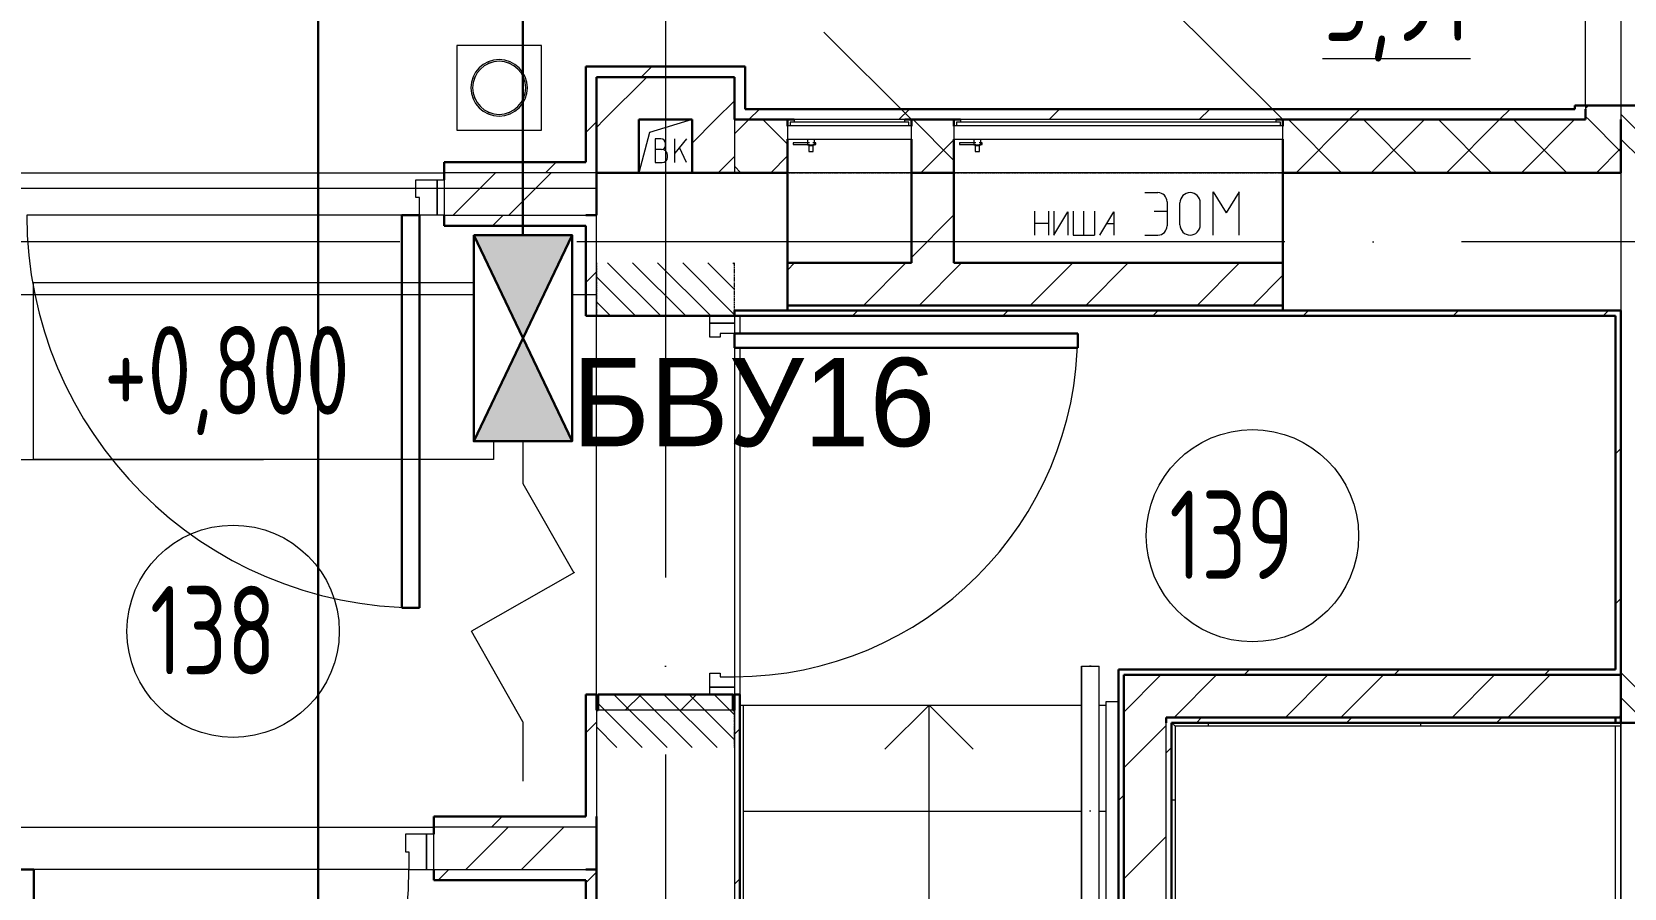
# Model space of a CAD drawing. Header units: millimetres. Extents: x -396912 to 182286, y -43638 to 41610.
# Drawn here: x -3646 to 853, y 20245 to 22666 of the extents above; entities that cross this region are included whole.
import ezdxf

# ---------------------------------------------------------------- set-up
doc = ezdxf.new("R2010")
doc.units = ezdxf.units.MM
doc.set_wipeout_variables(frame=1)
for name, pattern in [('ADSK_Линия сетки', [25, 20, -2.5, 0, -2.5]), ('ADSK_Сверху', [450, 300, -150]), ('ADSK_Штриховая_ш2 п1_5', [4.5, 3, -1.5])]:
    doc.linetypes.add(name, pattern=pattern)
for name, color, linetype, lineweight in [('Аннотация', 7, 'Continuous', 18), ('Двери', 252, 'Continuous', 9), ('Лестницы', 252, 'Continuous', 9), ('Линии', 7, 'Continuous', 9), ('лс', 5, 'Continuous', 30), ('Марки помещений', 252, 'Continuous', 20), ('Оборудование', 8, 'Continuous', 18), ('Ограждение', 252, 'Continuous', 9), ('ОЗДС оборудование', 5, 'Continuous', 30), ('Оси', 252, 'Continuous', 9), ('Отметки', 7, 'Continuous', 9), ('Перекрытие', 252, 'Continuous', 18), ('Сантехника', 252, 'Continuous', 9), ('Стены внутренние', 7, 'Continuous', 18), ('Стены наружные', 7, 'Continuous', 18), ('Стены штриховка', 7, 'Continuous', 9), ('Стрелки вверх', 7, 'Continuous', 18)]:
    doc.layers.add(name, color=color, linetype=linetype, lineweight=lineweight)
doc.styles.add('GOST Common_3', font='', dxfattribs={"height": 3.5})
doc.styles.add('Mipgost_5', font='', dxfattribs={"height": 250})
doc.styles.get('GOST Common_3').set_extended_font_data('GOST 2.304 type A')
doc.styles.get('Mipgost_5').set_extended_font_data('Mipgost')
pattern_1 = [(0, (-32121.8, 94), (0, 600), []), (90, (-32121.8, 94), (-600, 4e-14), [])]

# ---------------------------------------------------------------- blocks, each defined once
blk = doc.blocks.new('1 этаж')
at = {"layer": 'Двери', "lineweight": 18, "true_color": 0x636466}
h = blk.add_hatch(dxfattribs=at)
h.set_pattern_fill('FP_2', color=251, angle=-90, style=0, pattern_type=2)
h.set_pattern_definition([(315, (-4582.8, 22274.27), (35.3553, 35.3553), [])])
h.paths.add_polyline_path([(-4857.8, 21389.3), (-4307.8, 21389.3), (-4307.8, 21539.3), (-4857.8, 21539.3)])
h.paths.add_polyline_path([(-4857.8, 22759.3), (-4307.8, 22759.3), (-4307.8, 22909.3), (-4857.8, 22909.3)])
h = blk.add_hatch(dxfattribs=at)
h.set_pattern_fill('FP_2', color=251, angle=-90, style=0, pattern_type=2)
h.set_pattern_definition([(315, (-7557.8, 20409.27), (35.3553, 35.3553), [])])
h.paths.add_polyline_path([(-7752.8, 19724.3), (-7362.8, 19724.3), (-7362.8, 19874.3), (-7752.8, 19874.3)])
h.paths.add_polyline_path([(-7362.8, 20944.3), (-7362.8, 21094.3), (-7752.8, 21094.3), (-7752.8, 20944.3)])
h = blk.add_hatch(dxfattribs=at)
h.set_pattern_fill('FP_2', color=251, angle=-90, style=0, pattern_type=2)
h.set_pattern_definition([(315, (-4582.8, 19069.27), (35.3553, 35.3553), [])])
h.paths.add_polyline_path([(-4857.8, 17944.3), (-4307.8, 17944.3), (-4307.8, 18094.3), (-4857.8, 18094.3)])
h.paths.add_polyline_path([(-4342.6, 19794.3), (-4307.8, 19794.3), (-4307.8, 19944.3), (-4857.8, 19944.3), (-4857.8, 19794.3)])
at = {"layer": 'Ограждение', "true_color": 0x636466}
h = blk.add_hatch(dxfattribs=at)
h.set_pattern_fill('FP_25', color=251, style=0, pattern_type=2)
h.set_pattern_definition(pattern_1)
h.paths.add_polyline_path([(-4872.8, 19784.3), (-4857.8, 19784.3), (-4857.8, 19794.3), (-6127.8, 19794.3), (-6117.8, 19784.3), (-5060.1, 19784.3)])
h = blk.add_hatch(dxfattribs=at)
h.set_pattern_fill('FP_25', color=251, style=0, pattern_type=2)
h.set_pattern_definition(pattern_1)
h.paths.add_polyline_path([(-6127.8, 16654.3), (-6117.8, 16654.3), (-6117.8, 19784.3), (-6127.8, 19794.3), (-6127.8, 16724.3)])
at = {"color": 251, "lineweight": 18, "true_color": 0x636466}
for p, q in [((-7482.8, 21499.3), (-7603.2, 21462.6)), ((-7603.2, 21462.6), (-7632.8, 21349.3)), ((-7570.6, 21444.7), (-7587.2, 21444.7)), ((-7587.2, 21444.7), (-7587.2, 21378)), ((-7557.6, 21426.2), (-7557.6, 21431.7)), ((-7498.4, 21444.7), (-7531.7, 21405)), ((-7531.7, 21378), (-7531.7, 21444.7)), ((-7498.4, 21378), (-7518.3, 21420.9)), ((-7568.7, 21415.1), (-7587.2, 21415.1)), ((-7587.2, 21378), (-7566.9, 21378)), ((-7552.1, 21392.8), (-7552.1, 21398.4))]:
    blk.add_line(p, q, dxfattribs=at)
for centre, radius, start, end in [((-7570.6, 21431.7), 13, 0, 90), ((-7568.7, 21426.2), 11.1, 270, 0), ((-7568.7, 21398.4), 16.7, 0, 90), ((-7566.9, 21392.8), 14.8, 270, 0)]:
    blk.add_arc(centre, radius, start, end, dxfattribs=at)
at = {"layer": 'Аннотация', "color": 251, "lineweight": 20, "true_color": 0x636466}
for p, q in [((-9343.7, 20538.8), (-9343.7, 21038.8)), ((-9343.7, 21038.8), (-8043.7, 21038.8)), ((-8043.7, 21038.8), (-8043.7, 20538.8)), ((-8043.7, 20538.8), (-9343.7, 20538.8))]:
    blk.add_line(p, q, dxfattribs=at)
at = {"layer": 'Двери', "color": 251, "linetype": 'ADSK_Штриховая_ш2 п1_5', "true_color": 0x636466}
for p, q in [((-4307.8, 21539.3), (-4857.8, 21539.3)), ((-4857.8, 21539.3), (-4857.8, 21389.3)), ((-7212.8, 21349.3), (-5812.8, 21349.3)), ((-7752.8, 21094.3), (-7752.8, 20944.3)), ((-7362.8, 20944.3), (-7362.8, 21094.3)), ((-7752.8, 20944.3), (-7362.8, 20944.3)), ((-7212.8, 20959.3), (-5812.8, 20959.3)), ((-4857.8, 19944.3), (-4857.8, 19794.3)), ((-7362.8, 19874.3), (-7752.8, 19874.3)), ((-7752.8, 19874.3), (-7752.8, 19724.3)), ((-7362.8, 19724.3), (-7362.8, 19874.3)), ((-4857.8, 19794.3), (-4307.8, 19794.3))]:
    blk.add_line(p, q, dxfattribs=at)
at = {"layer": 'Двери', "color": 251, "true_color": 0x636466}
for p, q in [((-8262.8, 21329.3), (-8202.8, 21329.3)), ((-8262.8, 21279.3), (-8262.8, 21329.3)), ((-8202.8, 21329.3), (-8202.8, 21229.3)), ((-8202.8, 21229.3), (-8202.8, 21329.3)), ((-8202.8, 21329.3), (-8182.8, 21329.3)), ((-8182.8, 21329.3), (-8182.8, 21229.3)), ((-8252.8, 21279.3), (-8262.8, 21279.3)), ((-8252.8, 21229.3), (-8252.8, 21279.3)), ((-8202.8, 21229.3), (-8252.8, 21229.3)), ((-8182.8, 21229.3), (-8202.8, 21229.3)), ((-7432.8, 20944.3), (-7362.8, 20944.3)), ((-7432.8, 20924.3), (-7432.8, 20944.3)), ((-7432.8, 20884.3), (-7432.8, 20924.3)), ((-7432.8, 20924.3), (-7362.8, 20924.3)), ((-7362.8, 20924.3), (-7432.8, 20924.3)), ((-7362.8, 20944.3), (-7362.8, 20924.3)), ((-7362.8, 20924.3), (-7362.8, 20894.3)), ((-7402.8, 20884.3), (-7432.8, 20884.3)), ((-7402.8, 20894.3), (-7402.8, 20884.3)), ((-7362.8, 20894.3), (-7402.8, 20894.3)), ((-7432.8, 19934.3), (-7402.8, 19934.3)), ((-7432.8, 19894.3), (-7432.8, 19934.3)), ((-7402.8, 19934.3), (-7402.8, 19924.3)), ((-7362.8, 19894.3), (-7432.8, 19894.3)), ((-7432.8, 19874.3), (-7432.8, 19894.3)), ((-7432.8, 19894.3), (-7362.8, 19894.3)), ((-7402.8, 19924.3), (-7362.8, 19924.3)), ((-7362.8, 19924.3), (-7362.8, 19894.3)), ((-7362.8, 19894.3), (-7362.8, 19874.3)), ((-7362.8, 19874.3), (-7432.8, 19874.3)), ((-8232.8, 19479.3), (-8292.8, 19479.3)), ((-8292.8, 19479.3), (-8292.8, 19429.3)), ((-8232.8, 19379.3), (-8232.8, 19479.3)), ((-8232.8, 19479.3), (-8232.8, 19379.3)), ((-8212.8, 19479.3), (-8232.8, 19479.3)), ((-8212.8, 19379.3), (-8212.8, 19479.3)), ((-8292.8, 19429.3), (-8282.8, 19429.3)), ((-8282.8, 19429.3), (-8282.8, 19379.3)), ((-8282.8, 19379.3), (-8232.8, 19379.3)), ((-8232.8, 19379.3), (-8212.8, 19379.3))]:
    blk.add_line(p, q, dxfattribs=at)
at = {"layer": 'Двери', "color": 251, "lineweight": 30, "true_color": 0x636466}
for p, q in [((-8302.8, 20119.3), (-8302.8, 21229.3)), ((-8302.8, 21229.3), (-8252.8, 21229.3)), ((-8252.8, 21229.3), (-8252.8, 20119.3)), ((-7362.8, 20894.3), (-6392.8, 20894.3)), ((-7362.8, 20854.3), (-7362.8, 20894.3)), ((-6392.8, 20894.3), (-6392.8, 20854.3)), ((-6392.8, 20854.3), (-7362.8, 20854.3)), ((-8252.8, 20119.3), (-8302.8, 20119.3)), ((-9342.8, 19379.3), (-9392.8, 19379.3)), ((-9342.8, 18269.3), (-9342.8, 19379.3))]:
    blk.add_line(p, q, dxfattribs=at)
at = {"layer": 'Двери', "color": 251, "true_color": 0x636466}
for centre, radius, start, end in [((-8252.8, 21229.3), 1110, 180, 270), ((-7362.8, 20894.3), 970, 270, 0), ((-9392.8, 19379.3), 1110, 270, 0)]:
    blk.add_arc(centre, radius, start, end, dxfattribs=at)
at = {"layer": 'Лестницы', "color": 251, "true_color": 0x636466}
for p, q in [((-7337.8, 19544.3), (-6382.4, 19544.3)), ((-7337.8, 19544.3), (-6382.4, 19544.3)), ((-6332.4, 19544.3), (-6312.4, 19544.3)), ((-6332.4, 19544.3), (-6312.4, 19544.3))]:
    blk.add_line(p, q, dxfattribs=at)
at = {"layer": 'Линии', "color": 251, "linetype": 'ADSK_Сверху', "ltscale": 100, "true_color": 0x636466}
for p, q in [((-7752.8, 21304.3), (-28217.8, 21304.3)), ((-7752.8, 21004.3), (-28217.8, 21004.3))]:
    blk.add_line(p, q, dxfattribs=at)
at = {"layer": 'Линии', "color": 251, "lineweight": 18, "ltscale": 100, "true_color": 0x636466}
for p, q in [((-6203, 21293), (-6166.5, 21293)), ((-6010, 21295.6), (-5973.5, 21235.6)), ((-6010, 21173), (-6010, 21295.6)), ((-5936.9, 21295.6), (-5973.5, 21235.6)), ((-5936.9, 21173), (-5936.9, 21295.6)), ((-6515.4, 21240.9), (-6515.4, 21173)), ((-6475.4, 21240.9), (-6475.4, 21173)), ((-6460.4, 21240.9), (-6460.4, 21173)), ((-6460.4, 21173), (-6420.4, 21238.7)), ((-6420.4, 21238.7), (-6420.4, 21173)), ((-6405.4, 21240.9), (-6405.4, 21173)), ((-6375.4, 21173), (-6375.4, 21240.9)), ((-6345.4, 21240.9), (-6345.4, 21173)), ((-6330.4, 21173), (-6290.4, 21238.7)), ((-6290.4, 21238.7), (-6290.4, 21173)), ((-6176.9, 21240.9), (-6140.4, 21240.9)), ((-6140.4, 21266.9), (-6140.4, 21199.1)), ((-6103.9, 21201.7), (-6103.9, 21264.3)), ((-6046.5, 21201.7), (-6046.5, 21264.3)), ((-6515.4, 21206.9), (-6475.4, 21206.9)), ((-6310.4, 21205.9), (-6290.4, 21205.9)), ((-6405.4, 21173), (-6345.4, 21173)), ((-6203, 21173), (-6166.5, 21173))]:
    blk.add_line(p, q, dxfattribs=at)
at = {"layer": 'Линии', "color": 251, "lineweight": 18, "true_color": 0x636466}
for centre, radius, start, end in [((-6166.5, 21266.9), 26.1, 0, 90), ((-6075.2, 21264.3), 28.7, 0, 180), ((-6166.5, 21199.1), 26.1, 270, 0), ((-6075.2, 21201.7), 28.7, 180, 0)]:
    blk.add_arc(centre, radius, start, end, dxfattribs=at)
at = {"layer": 'Марки помещений', "color": 251, "true_color": 0x636466}
for centre in [(-5899, 20322.9), (-8779.5, 20052.9)]:
    blk.add_circle(centre, 300, dxfattribs=at)
at = {"layer": 'Оборудование', "color": 251, "true_color": 0x636466}
for p, q in [((-5812.8, 21499.3), (-6470.4, 22156.9)), ((-6862.8, 21499.3), (-7110.3, 21746.8)), ((-7212.8, 21480.7), (-7212.8, 21444.3)), ((-6863.7, 21481.6), (-7211.9, 21481.6)), ((-7205.8, 21491.3), (-7205.8, 21481.6)), ((-6870.8, 21492.3), (-7204.8, 21492.3)), ((-6881.8, 21499.3), (-7193.8, 21499.3)), ((-7193.8, 21499.3), (-7193.8, 21493.8)), ((-6890.8, 21492.5), (-6890.8, 21491.3)), ((-6890.8, 21491.3), (-6890.8, 21492.5)), ((-6881.8, 21493.8), (-6881.8, 21499.3)), ((-6869.8, 21481.6), (-6869.8, 21491.3)), ((-6862.8, 21444.3), (-6862.8, 21480.7)), ((-6742.8, 21480.7), (-6742.8, 21444.3)), ((-5813.7, 21481.6), (-6741.9, 21481.6)), ((-6735.8, 21491.3), (-6735.8, 21481.6)), ((-5820.8, 21492.3), (-6734.8, 21492.3)), ((-5831.8, 21499.3), (-6723.8, 21499.3)), ((-6723.8, 21499.3), (-6723.8, 21493.8)), ((-5831.8, 21493.8), (-5831.8, 21499.3)), ((-5819.8, 21481.6), (-5819.8, 21491.3)), ((-5812.8, 21444.3), (-5812.8, 21480.7)), ((-7212.8, 21444.3), (-6862.8, 21444.3)), ((-7151.1, 21433.9), (-7197, 21433.9)), ((-7197, 21433.9), (-7197, 21428.9)), ((-7197, 21428.9), (-7151.1, 21428.9)), ((-7156, 21444.3), (-7156, 21428.4)), ((-7156, 21428.4), (-7136.7, 21428.4)), ((-7154.4, 21428.4), (-7152.4, 21426.4)), ((-7152.4, 21426.4), (-7152.4, 21408.9)), ((-7152.4, 21426.4), (-7140.2, 21426.4)), ((-7133.2, 21433.9), (-7141.5, 21433.9)), ((-7141.5, 21428.9), (-7133.2, 21428.9)), ((-7140.2, 21426.4), (-7138.2, 21428.4)), ((-7140.2, 21408.9), (-7140.2, 21426.4)), ((-7136.7, 21428.4), (-7136.7, 21444.3)), ((-7133.2, 21428.9), (-7133.2, 21433.9)), ((-6742.8, 21444.3), (-5812.8, 21444.3)), ((-6681.1, 21433.9), (-6727, 21433.9)), ((-6727, 21433.9), (-6727, 21428.9)), ((-6727, 21428.9), (-6681.1, 21428.9)), ((-6686, 21444.3), (-6686, 21428.4)), ((-6686, 21428.4), (-6666.7, 21428.4)), ((-6684.4, 21428.4), (-6682.4, 21426.4)), ((-6682.4, 21426.4), (-6682.4, 21408.9)), ((-6682.4, 21426.4), (-6670.2, 21426.4)), ((-6663.2, 21433.9), (-6671.5, 21433.9)), ((-6671.5, 21428.9), (-6663.2, 21428.9)), ((-6670.2, 21426.4), (-6668.2, 21428.4)), ((-6670.2, 21408.9), (-6670.2, 21426.4)), ((-6666.7, 21428.4), (-6666.7, 21444.3)), ((-6663.2, 21428.9), (-6663.2, 21433.9)), ((-7152.4, 21408.9), (-7140.2, 21408.9)), ((-6682.4, 21408.9), (-6670.2, 21408.9))]:
    blk.add_line(p, q, dxfattribs=at)
for points, knots in [([(-7211.9, 21481.6), (-7212, 21481.6), (-7212.1, 21481.6), (-7212.2, 21481.5), (-7212.4, 21481.4), (-7212.5, 21481.3), (-7212.7, 21481.1), (-7212.8, 21480.9), (-7212.8, 21480.7), (-7212.8, 21480.7)], [0, 0, 0, 0, 0.166667, 0.25, 0.333333, 0.5, 0.666667, 0.833333, 1, 1, 1, 1]), ([(-7204.8, 21492.3), (-7204.9, 21492.3), (-7205.1, 21492.3), (-7205.2, 21492.2), (-7205.3, 21492.1), (-7205.4, 21492.1), (-7205.6, 21491.9), (-7205.7, 21491.8), (-7205.8, 21491.6), (-7205.8, 21491.4), (-7205.8, 21491.3)], [0, 0, 0, 0, 0.166667, 0.25, 0.333333, 0.416667, 0.541667, 0.666667, 0.833333, 1, 1, 1, 1]), ([(-7193.8, 21493.8), (-7193.8, 21493.7), (-7193.8, 21493.5), (-7193.9, 21493.2), (-7194, 21493), (-7194.1, 21492.9), (-7194.2, 21492.7), (-7194.4, 21492.6), (-7194.6, 21492.5), (-7194.7, 21492.4), (-7195, 21492.3), (-7195.2, 21492.3), (-7195.3, 21492.3)], [0, 0, 0, 0, 0.166667, 0.25, 0.333333, 0.416667, 0.5, 0.583333, 0.666667, 0.75, 0.833333, 1, 1, 1, 1]), ([(-6880.3, 21492.3), (-6880.4, 21492.3), (-6880.6, 21492.3), (-6880.9, 21492.4), (-6881, 21492.5), (-6881.2, 21492.6), (-6881.4, 21492.7), (-6881.5, 21492.9), (-6881.6, 21493), (-6881.7, 21493.2), (-6881.8, 21493.5), (-6881.8, 21493.7), (-6881.8, 21493.8)], [-1, -1, -1, -1, -0.833333, -0.75, -0.666667, -0.583333, -0.5, -0.416667, -0.333333, -0.25, -0.166667, 0, 0, 0, 0]), ([(-6869.8, 21491.3), (-6869.8, 21491.4), (-6869.8, 21491.6), (-6869.9, 21491.8), (-6870, 21491.9), (-6870.2, 21492.1), (-6870.3, 21492.1), (-6870.4, 21492.2), (-6870.5, 21492.3), (-6870.7, 21492.3), (-6870.8, 21492.3)], [-1, -1, -1, -1, -0.833333, -0.666667, -0.541667, -0.416667, -0.333333, -0.25, -0.166667, 0, 0, 0, 0]), ([(-6862.8, 21480.7), (-6862.8, 21480.7), (-6862.8, 21480.9), (-6862.9, 21481.1), (-6863.1, 21481.3), (-6863.2, 21481.4), (-6863.4, 21481.5), (-6863.5, 21481.6), (-6863.6, 21481.6), (-6863.7, 21481.6)], [-1, -1, -1, -1, -0.833333, -0.666667, -0.5, -0.333333, -0.25, -0.166667, 0, 0, 0, 0]), ([(-6741.9, 21481.6), (-6742, 21481.6), (-6742.1, 21481.6), (-6742.2, 21481.5), (-6742.4, 21481.4), (-6742.5, 21481.3), (-6742.7, 21481.1), (-6742.8, 21480.9), (-6742.8, 21480.7), (-6742.8, 21480.7)], [0, 0, 0, 0, 0.166667, 0.25, 0.333333, 0.5, 0.666667, 0.833333, 1, 1, 1, 1]), ([(-6734.8, 21492.3), (-6734.9, 21492.3), (-6735.1, 21492.3), (-6735.2, 21492.2), (-6735.3, 21492.1), (-6735.4, 21492.1), (-6735.6, 21491.9), (-6735.7, 21491.8), (-6735.8, 21491.6), (-6735.8, 21491.4), (-6735.8, 21491.3)], [0, 0, 0, 0, 0.166667, 0.25, 0.333333, 0.416667, 0.541667, 0.666667, 0.833333, 1, 1, 1, 1]), ([(-6723.8, 21493.8), (-6723.8, 21493.7), (-6723.8, 21493.5), (-6723.9, 21493.2), (-6724, 21493), (-6724.1, 21492.9), (-6724.2, 21492.7), (-6724.4, 21492.6), (-6724.6, 21492.5), (-6724.7, 21492.4), (-6725, 21492.3), (-6725.2, 21492.3), (-6725.3, 21492.3)], [0, 0, 0, 0, 0.166667, 0.25, 0.333333, 0.416667, 0.5, 0.583333, 0.666667, 0.75, 0.833333, 1, 1, 1, 1]), ([(-5830.3, 21492.3), (-5830.4, 21492.3), (-5830.6, 21492.3), (-5830.9, 21492.4), (-5831, 21492.5), (-5831.2, 21492.6), (-5831.4, 21492.7), (-5831.5, 21492.9), (-5831.6, 21493), (-5831.7, 21493.2), (-5831.8, 21493.5), (-5831.8, 21493.7), (-5831.8, 21493.8)], [-1, -1, -1, -1, -0.833333, -0.75, -0.666667, -0.583333, -0.5, -0.416667, -0.333333, -0.25, -0.166667, 0, 0, 0, 0]), ([(-5819.8, 21491.3), (-5819.8, 21491.4), (-5819.8, 21491.6), (-5819.9, 21491.8), (-5820, 21491.9), (-5820.2, 21492.1), (-5820.3, 21492.1), (-5820.4, 21492.2), (-5820.5, 21492.3), (-5820.7, 21492.3), (-5820.8, 21492.3)], [-1, -1, -1, -1, -0.833333, -0.666667, -0.541667, -0.416667, -0.333333, -0.25, -0.166667, 0, 0, 0, 0]), ([(-5812.8, 21480.7), (-5812.8, 21480.7), (-5812.8, 21480.9), (-5812.9, 21481.1), (-5813.1, 21481.3), (-5813.2, 21481.4), (-5813.4, 21481.5), (-5813.5, 21481.6), (-5813.6, 21481.6), (-5813.7, 21481.6)], [-1, -1, -1, -1, -0.833333, -0.666667, -0.5, -0.333333, -0.25, -0.166667, 0, 0, 0, 0])]:
    blk.add_open_spline(points, degree=3, knots=knots, dxfattribs=at)
at = {"layer": 'Ограждение', "color": 251, "true_color": 0x636466}
for p, q in [((-6382.4, 19954.3), (-6382.4, 19854.3)), ((-6382.4, 19954.3), (-6332.4, 19954.3)), ((-6382.4, 19544.3), (-6382.4, 19954.3)), ((-6355.1, 19954.3), (-6359.7, 19954.3)), ((-6332.4, 19854.3), (-6332.4, 19954.3)), ((-6332.4, 19544.3), (-6332.4, 19954.3)), ((-7337.8, 19844.3), (-7337.8, 19544.3)), ((-6382.4, 19854.3), (-6382.4, 19551.7)), ((-6332.4, 19551.7), (-6332.4, 19854.3)), ((-6312.4, 19854.3), (-6277.8, 19854.3)), ((-6312.4, 19544.3), (-6312.4, 19854.3)), ((-6117.8, 19784.3), (-6127.8, 19794.3)), ((-6127.8, 19794.3), (-6117.8, 19784.3)), ((-4857.8, 19784.3), (-6117.8, 19784.3)), ((-6117.8, 19784.3), (-6117.8, 16654.3)), ((-4857.8, 19784.3), (-4857.8, 19794.3)), ((-4857.8, 19794.3), (-4857.8, 19784.3)), ((-7337.8, 19544.3), (-7337.8, 17284.4)), ((-6382.4, 19551.7), (-6382.4, 17729.9)), ((-6382.4, 17729.9), (-6382.4, 19544.3)), ((-6332.4, 17753.2), (-6332.4, 19551.7)), ((-6332.4, 17753.2), (-6332.4, 19544.3)), ((-6312.4, 17762.5), (-6312.4, 19544.3))]:
    blk.add_line(p, q, dxfattribs=at)
blk.add_open_spline([(-6355.4, 19544.3), (-6356.1, 19544.3), (-6357.4, 19544.3), (-6358.7, 19544.3), (-6359.4, 19544.3)], degree=3, dxfattribs=at)
at = {"layer": 'Оси', "color": 251, "linetype": 'ADSK_Линия сетки', "ltscale": 100, "true_color": 0x636466}
for p, q in [((-7557.8, 32204.9), (-7557.8, 10954.3)), ((-4857.8, 32204.9), (-4857.8, 10954.3)), ((-807.8, 21154.3), (-72530.1, 21154.3))]:
    blk.add_line(p, q, dxfattribs=at)
at = {"layer": 'Отметки', "color": 251, "lineweight": 20, "true_color": 0x636466}
blk.add_line((-9683.2, 20538.8), (-8693.7, 20538.8), dxfattribs=at)
at = {"layer": 'Перекрытие', "color": 251, "ltscale": 100, "true_color": 0x636466}
for p, q in [((-7347.8, 19844.3), (-6382.4, 19844.3)), ((-6332.4, 19844.3), (-6312.4, 19844.3)), ((-4857.8, 18094.3), (-4857.8, 19794.3))]:
    blk.add_line(p, q, dxfattribs=at)
at = {"layer": 'Сантехника', "color": 251, "true_color": 0x636466}
for p, q in [((-7907.8, 21709.3), (-8147.8, 21709.3)), ((-8147.8, 21709.3), (-8147.8, 21469.3)), ((-7907.8, 21469.3), (-7907.8, 21709.3)), ((-8147.8, 21469.3), (-7907.8, 21469.3))]:
    blk.add_line(p, q, dxfattribs=at)
for radius, start, end in [(80, 0, 180), (75, 0, 180), (75, 109.9712, 115.0288), (75, 64.9712, 70.0288), (75, 154.9712, 160.0288), (75, 19.9712, 25.0288), (80, 180, 0), (75, 180, 0), (75, 199.9712, 205.0288), (75, 334.9712, 340.0288), (75, 244.9712, 250.0288), (75, 289.9712, 295.0288)]:
    blk.add_arc((-8027.8, 21589.3), radius, start, end, dxfattribs=at)
at = {"layer": 'Стены внутренние', "color": 251, "true_color": 0x636466}
for p, q in [((-4957.8, 21539.3), (-4957.8, 22759.3)), ((-4857.8, 21539.3), (-4857.8, 21499.3)), ((-6862.8, 21349.3), (-7212.8, 21349.3)), ((-5812.8, 21349.3), (-6742.8, 21349.3)), ((-7752.8, 19874.3), (-7752.8, 20944.3)), ((-7362.8, 20894.3), (-7362.8, 19924.3)), ((-7752.8, 19829.3), (-7752.8, 19529.3)), ((-7367.8, 19829.3), (-7747.8, 19829.3)), ((-4857.8, 19794.3), (-4857.8, 15469.3))]:
    blk.add_line(p, q, dxfattribs=at)
at = {"layer": 'Стены внутренние', "color": 251, "lineweight": 30, "true_color": 0x636466}
for p, q in [((-4307.8, 21539.3), (-4957.8, 21539.3)), ((-4957.8, 21529.3), (-4957.8, 21499.3)), ((-7212.8, 21480.9), (-7212.8, 21499.3)), ((-6862.8, 21499.3), (-6862.8, 21480.9)), ((-6742.8, 21480.9), (-6742.8, 21499.3)), ((-5812.8, 21499.3), (-5812.8, 21480.9)), ((-4857.8, 21349.3), (-4857.8, 21499.3)), ((-7212.8, 20959.3), (-7212.8, 21444.3)), ((-6862.8, 21444.3), (-6862.8, 21349.3)), ((-6742.8, 21349.3), (-6742.8, 21444.3)), ((-5812.8, 21444.3), (-5812.8, 20959.3)), ((-7482.8, 21349.3), (-7632.8, 21349.3)), ((-7212.8, 21349.3), (-7362.8, 21349.3)), ((-6862.8, 21349.3), (-6742.8, 21349.3)), ((-4857.8, 21349.3), (-5812.8, 21349.3)), ((-7752.8, 20944.3), (-7362.8, 20944.3)), ((-7362.8, 20944.3), (-7362.8, 20959.3)), ((-7747.8, 19829.3), (-7752.8, 19829.3)), ((-7362.8, 19829.3), (-7367.8, 19829.3)), ((-4857.8, 19794.3), (-4307.8, 19794.3))]:
    blk.add_line(p, q, dxfattribs=at)
at = {"layer": 'Стены внутренние', "color": 251, "linetype": 'Continuous', "lineweight": 9, "true_color": 0x636466}
for p, q in [((-4957.8, 21530.5), (-4949, 21539.3)), ((-7362.8, 21458.9), (-7322.4, 21499.3)), ((-7212.8, 21429.8), (-7282.3, 21499.3)), ((-6742.8, 21384), (-6858, 21499.3)), ((-5647.4, 21349.3), (-5797.4, 21499.3)), ((-5775.4, 21349.3), (-5625.4, 21499.3)), ((-5435.3, 21349.3), (-5585.3, 21499.3)), ((-5563.3, 21349.3), (-5413.3, 21499.3)), ((-5223.1, 21349.3), (-5373.1, 21499.3)), ((-5351.1, 21349.3), (-5201.1, 21499.3)), ((-5011, 21349.3), (-5161, 21499.3)), ((-5139, 21349.3), (-4989, 21499.3)), ((-4948.9, 21499.3), (-4957.8, 21508.2)), ((-4857.8, 21408.2), (-4948.9, 21499.3)), ((-6836, 21349.3), (-6742.8, 21442.5)), ((-4926.9, 21349.3), (-4857.8, 21418.3)), ((-7260.3, 21349.3), (-7212.8, 21396.8)), ((-7344.4, 21349.3), (-7362.8, 21367.6))]:
    blk.add_line(p, q, dxfattribs=at)
at = {"layer": 'Стены наружные', "color": 251, "lineweight": 30, "true_color": 0x636466}
for p, q in [((-7782.8, 21649.3), (-7782.8, 21379.3)), ((-7332.8, 21649.3), (-7782.8, 21649.3)), ((-7332.8, 21529.3), (-7332.8, 21649.3)), ((-7362.8, 21619.3), (-7752.8, 21619.3)), ((-7752.8, 21619.3), (-7752.8, 21229.3)), ((-7362.8, 21499.3), (-7362.8, 21619.3)), ((-4987.8, 21529.3), (-7332.8, 21529.3)), ((-4957.8, 21539.3), (-4987.8, 21539.3)), ((-4987.8, 21539.3), (-4987.8, 21529.3)), ((-7632.8, 21499.3), (-7482.8, 21499.3)), ((-7632.8, 21349.3), (-7632.8, 21499.3)), ((-7482.8, 21499.3), (-7482.8, 21349.3)), ((-7362.8, 21499.3), (-7193.8, 21499.3)), ((-6881.8, 21499.3), (-6723.8, 21499.3)), ((-5831.8, 21499.3), (-4957.8, 21499.3)), ((-7782.8, 21379.3), (-8182.8, 21379.3)), ((-8182.8, 21379.3), (-8182.8, 21329.3)), ((-7752.8, 21349.3), (-7632.8, 21349.3)), ((-7482.8, 21349.3), (-7362.8, 21349.3)), ((-6862.8, 21349.3), (-6862.8, 21094.3)), ((-6742.8, 21094.3), (-6742.8, 21349.3)), ((-8182.8, 21229.3), (-8182.8, 21199.3)), ((-8182.8, 21199.3), (-7782.8, 21199.3)), ((-7782.8, 21229.3), (-7752.8, 21229.3)), ((-7782.8, 21199.3), (-7782.8, 20944.3)), ((-6862.8, 21094.3), (-7212.8, 21094.3)), ((-5812.8, 21094.3), (-6742.8, 21094.3)), ((-7212.8, 20974.3), (-5812.8, 20974.3)), ((-7782.8, 20944.3), (-7752.8, 20944.3)), ((-4857.8, 20959.3), (-7362.8, 20959.3)), ((-7362.8, 20944.3), (-4872.8, 20944.3)), ((-4872.8, 20944.3), (-4872.8, 19944.3)), ((-4857.8, 19794.3), (-4857.8, 20959.3)), ((-4872.8, 19944.3), (-6277.8, 19944.3)), ((-6277.8, 19944.3), (-6277.8, 18382)), ((-4857.8, 19929.3), (-6262.8, 19929.3)), ((-6262.8, 18382), (-6262.8, 19929.3)), ((-7782.8, 19874.3), (-7782.8, 19529.3)), ((-7752.8, 19874.3), (-7782.8, 19874.3)), ((-7752.8, 19829.3), (-7752.8, 19874.3)), ((-7747.8, 19874.3), (-7747.8, 19829.3)), ((-7367.8, 19874.3), (-7747.8, 19874.3)), ((-7367.8, 19829.3), (-7367.8, 19874.3)), ((-7347.8, 19874.3), (-7362.8, 19874.3)), ((-7362.8, 19874.3), (-7362.8, 19829.3)), ((-7347.8, 15469.3), (-7347.8, 19874.3)), ((-6142.8, 19794.3), (-6142.8, 19809.3)), ((-4857.8, 19809.3), (-6142.8, 19809.3)), ((-4872.8, 19809.3), (-4872.8, 19794.3)), ((-6127.8, 19794.3), (-4857.8, 19794.3)), ((-6127.8, 18382.2), (-6127.8, 19794.3)), ((-7782.8, 19529.3), (-8212.8, 19529.3)), ((-8212.8, 19529.3), (-8212.8, 19479.3)), ((-7752.8, 15454.3), (-7752.8, 19529.3)), ((-8212.8, 19379.3), (-8212.8, 19349.3)), ((-8212.8, 19349.3), (-7782.8, 19349.3)), ((-7782.8, 19379.3), (-7752.8, 19379.3)), ((-7782.8, 19349.3), (-7782.8, 15484.3))]:
    blk.add_line(p, q, dxfattribs=at)
at = {"layer": 'Стены наружные', "color": 251, "linetype": 'Continuous', "lineweight": 9, "true_color": 0x636466}
for p, q in [((-7626.7, 21619.3), (-7596.7, 21649.3)), ((-7730.6, 21499.3), (-7610.6, 21619.3)), ((-7416.3, 21499.3), (-7362.8, 21552.8)), ((-7322.4, 21499.3), (-7292.4, 21529.3)), ((-6898.2, 21499.3), (-6868.2, 21529.3)), ((-6473.9, 21499.3), (-6443.9, 21529.3)), ((-6049.7, 21499.3), (-6019.7, 21529.3)), ((-5625.4, 21499.3), (-5595.4, 21529.3)), ((-5201.1, 21499.3), (-5171.1, 21529.3)), ((-7782.8, 21463.2), (-7752.8, 21493.2)), ((-7752.8, 21477.1), (-7730.6, 21499.3)), ((-7482.8, 21432.8), (-7416.3, 21499.3)), ((-7896.7, 21349.3), (-7866.7, 21379.3)), ((-7409.2, 21349.3), (-7362.8, 21395.6)), ((-8157.8, 21229.3), (-8037.8, 21349.3)), ((-8000.6, 21229.3), (-7880.6, 21349.3)), ((-8046.7, 21199.3), (-8016.7, 21229.3)), ((-6862.8, 21109.9), (-6742.8, 21229.9)), ((-7782.8, 21038.9), (-7752.8, 21068.9)), ((-7212.8, 21074.2), (-7192.7, 21094.3)), ((-6998.4, 20974.3), (-6878.4, 21094.3)), ((-6841.2, 20974.3), (-6721.2, 21094.3)), ((-6526.9, 20974.3), (-6406.9, 21094.3)), ((-6369.8, 20974.3), (-6249.8, 21094.3)), ((-6055.5, 20974.3), (-5935.5, 21094.3)), ((-5898.3, 20974.3), (-5812.8, 21059.8)), ((-7028.9, 20944.3), (-7013.9, 20959.3)), ((-6604.7, 20944.3), (-6589.7, 20959.3)), ((-6180.4, 20944.3), (-6165.4, 20959.3)), ((-5756.1, 20944.3), (-5741.1, 20959.3)), ((-5331.9, 20944.3), (-5316.9, 20959.3)), ((-4907.6, 20944.3), (-4892.6, 20959.3)), ((-4872.8, 20554.8), (-4857.8, 20569.8)), ((-4872.8, 20130.5), (-4857.8, 20145.5)), ((-5922.6, 19929.3), (-5907.6, 19944.3)), ((-5498.3, 19929.3), (-5483.3, 19944.3)), ((-5074.1, 19929.3), (-5059.1, 19944.3)), ((-6262.8, 19824), (-6157.5, 19929.3)), ((-6120.4, 19809.3), (-6000.4, 19929.3)), ((-5806.1, 19809.3), (-5686.1, 19929.3)), ((-5648.9, 19809.3), (-5528.9, 19929.3)), ((-5334.6, 19809.3), (-5214.6, 19929.3)), ((-5177.4, 19809.3), (-5057.4, 19929.3)), ((-7671.9, 19829.3), (-7626.9, 19874.3)), ((-7514.8, 19829.3), (-7469.8, 19874.3)), ((-6057.6, 19794.3), (-6042.6, 19809.3)), ((-5633.3, 19794.3), (-5618.3, 19809.3)), ((-5209.1, 19794.3), (-5194.1, 19809.3)), ((-4863.1, 19809.3), (-4857.8, 19814.6)), ((-7782.8, 19766.1), (-7752.8, 19796.1)), ((-7362.8, 19761.9), (-7347.8, 19776.9)), ((-6262.8, 19666.8), (-6142.8, 19786.8)), ((-6142.8, 19709.1), (-6127.8, 19724.1)), ((-6277.8, 19574.1), (-6262.8, 19589.1)), ((-8049.7, 19499.3), (-8019.7, 19529.3)), ((-8121.9, 19379.3), (-8001.9, 19499.3)), ((-7964.8, 19379.3), (-7844.8, 19499.3)), ((-6262.8, 19352.5), (-6142.8, 19472.5)), ((-8199.7, 19349.3), (-8169.7, 19379.3)), ((-7782.8, 19341.9), (-7752.8, 19371.9)), ((-7362.8, 19337.6), (-7347.8, 19352.6))]:
    blk.add_line(p, q, dxfattribs=at)
at = {"layer": 'Стены наружные', "color": 251, "true_color": 0x636466}
for p, q in [((-9432.8, 21349.3), (-8182.8, 21349.3)), ((-8302.8, 21229.3), (-9362.8, 21229.3)), ((-7752.8, 20944.3), (-7752.8, 21229.3)), ((-7347.8, 20944.3), (-7347.8, 20894.3)), ((-7347.8, 20854.3), (-7347.8, 19874.3)), ((-7362.8, 19829.3), (-7362.8, 15454.3)), ((-4872.8, 18094.3), (-4872.8, 19784.3)), ((-9462.8, 19499.3), (-8212.8, 19499.3)), ((-8282.8, 19379.3), (-9342.8, 19379.3))]:
    blk.add_line(p, q, dxfattribs=at)
at = {"layer": 'Стены штриховка', "color": 251, "true_color": 0x636466}
for p, q in [((-4957.8, 21539.3), (-4957.8, 21529.3)), ((-7362.8, 21499.3), (-7362.8, 21349.3)), ((-7752.8, 21349.3), (-8182.8, 21349.3)), ((-8182.8, 21229.3), (-7782.8, 21229.3)), ((-6142.8, 18385.6), (-6142.8, 19794.3)), ((-7752.8, 19499.3), (-8212.8, 19499.3)), ((-8212.8, 19379.3), (-7782.8, 19379.3))]:
    blk.add_line(p, q, dxfattribs=at)
at = {"layer": 'Стрелки вверх', "color": 251, "true_color": 0x636466}
for p, q in [((-6812.8, 19844.3), (-6937.8, 19719.3)), ((-6812.8, 19544.3), (-6812.8, 19844.3)), ((-6812.8, 19844.3), (-6687.8, 19719.3)), ((-6812.8, 19244.3), (-6812.8, 19544.3))]:
    blk.add_line(p, q, dxfattribs=at)
at = {"layer": 'Марки помещений', "color": 251, "true_color": 0x636466, "style": 'GOST Common_3', "width": 0.9}
for s, p in [('%%U5,91', (-5701.4, 21721.9)), ('139', (-6133.9, 20200.6)), ('138', (-9014.4, 19930.6))]:
    blk.add_text(s, height=250, dxfattribs=at).set_placement(p)
at = {"layer": 'Отметки', "color": 251, "true_color": 0x636466, "style": 'GOST Common_3', "width": 0.9}
blk.add_text('+0,800', height=250, dxfattribs=at).set_placement((-9144.9, 20665.5))
blk = doc.blocks.new('БВИ')
at = {"layer": 'ОЗДС оборудование', "lineweight": 13}
for p, q in [((76.1, 687.9), (76.1, 772.2)), ((76.1, 687.9), (149, 560)), ((3.3, 476.9), (149, 560)), ((76.1, 351.1), (4.1, 477.4))]:
    blk.add_line(p, q, dxfattribs=at)
at = {"lineweight": 13}
blk.add_wipeout([(6.6, 291.5), (145.7, 291.5), (145.7, 0), (6.6, 0)], dxfattribs=at).dxf.layer = 'ОЗДС оборудование'
at = {"layer": 'ОЗДС оборудование', "ltscale": 3}
blk.add_hatch(color=256, dxfattribs=at).paths.add_polyline_path([(145.7, 291.5), (6.6, 291.5), (76.1, 145.7)])
at = {"layer": 'ОЗДС оборудование', "ltscale": 5}
blk.add_hatch(color=256, dxfattribs=at).paths.add_polyline_path([(6.6, 0), (145.7, 0), (76.1, 145.7)])
at = {"layer": 'ОЗДС оборудование', "lineweight": 13}
blk.add_line((76.1, 291.5), (76.1, 351.1), dxfattribs=at)
at = {"layer": 'ОЗДС оборудование', "ltscale": 5}
for p, q in [((145.7, 0), (6.6, 291.5)), ((6.6, 0), (145.7, 291.5))]:
    blk.add_line(p, q, dxfattribs=at)
blk.add_lwpolyline([(145.7, 0), (6.6, 0), (6.6, 291.5), (145.7, 291.5)], close=True, dxfattribs=at)

msp = doc.modelspace()

# ---------------------------------------------------------------- linework, layer by layer
at = {"layer": 'лс', "color": 104}
for p, q in [((-2837, 24241), (-2837, 17471.6)), ((-2258.4, 22091.2), (-2258.4, 23448.2))]:
    msp.add_line(p, q, dxfattribs=at)

# ---------------------------------------------------------------- block references
msp.add_blockref('1 этаж', (5702.1, 918.2))

# ---------------------------------------------------------------- texts
at = {"layer": 'ОЗДС оборудование', "linetype": 'Continuous', "lineweight": 0, "insert": (-1606.3, 21617.3), "char_height": 250, "width": 3169.543, "attachment_point": 5, "style": 'Mipgost_5'}
msp.add_mtext('\\A1;{\\C0;БВУ16}', dxfattribs=at)

# ---------------------------------------------------------------- next in the draw order: block references
at = {"layer": 'ОЗДС оборудование', "lineweight": 20, "xscale": 2, "yscale": 2, "zscale": 2, "rotation": 180}
msp.add_blockref('БВИ', (-2106.2, 22091.2), dxfattribs=at)

doc.saveas('drawing.dxf')
